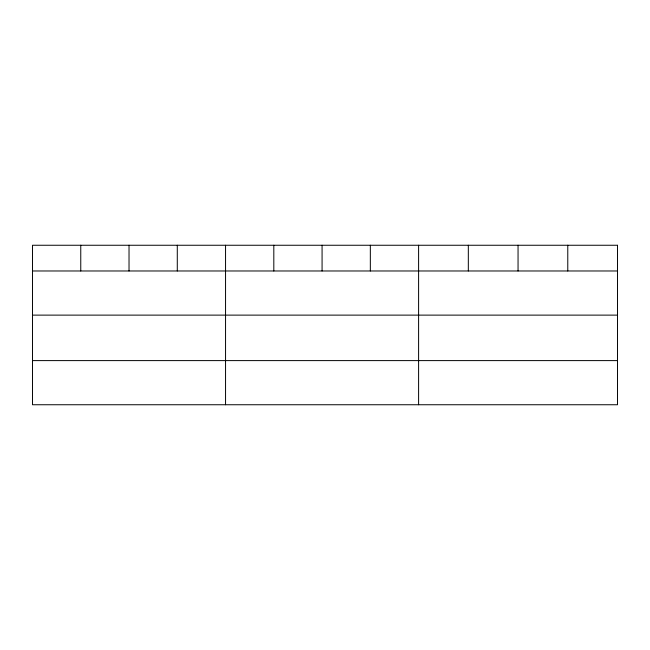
<?xml version="1.0" encoding="UTF-8"?>
<svg xmlns="http://www.w3.org/2000/svg" width="650" height="650" viewBox="0 0 650 650"><rect width="100%" height="100%" fill="white"/><g stroke="black" fill="none" stroke-linecap="round" stroke-linejoin="round"><path stroke-width="0.97" d="M32.5 270.977L617.5 270.977M32.5 315.12L617.5 315.12M32.5 360.604L617.5 360.604M567.775 245.253L567.775 270.977M518.05 245.253L518.05 270.977M468.325 245.253L468.325 270.977M418.6 245.253L418.6 404.747M370.338 245.253L370.338 270.977M322.075 245.253L322.075 270.977M273.812 245.253L273.812 270.977M225.55 245.253L225.55 404.747M177.287 245.253L177.287 270.977M129.025 245.253L129.025 270.977M80.763 245.253L80.763 270.977M617.5 245.253L32.5 245.253L32.5 404.747L617.5 404.747L617.5 245.253"/></g></svg>
